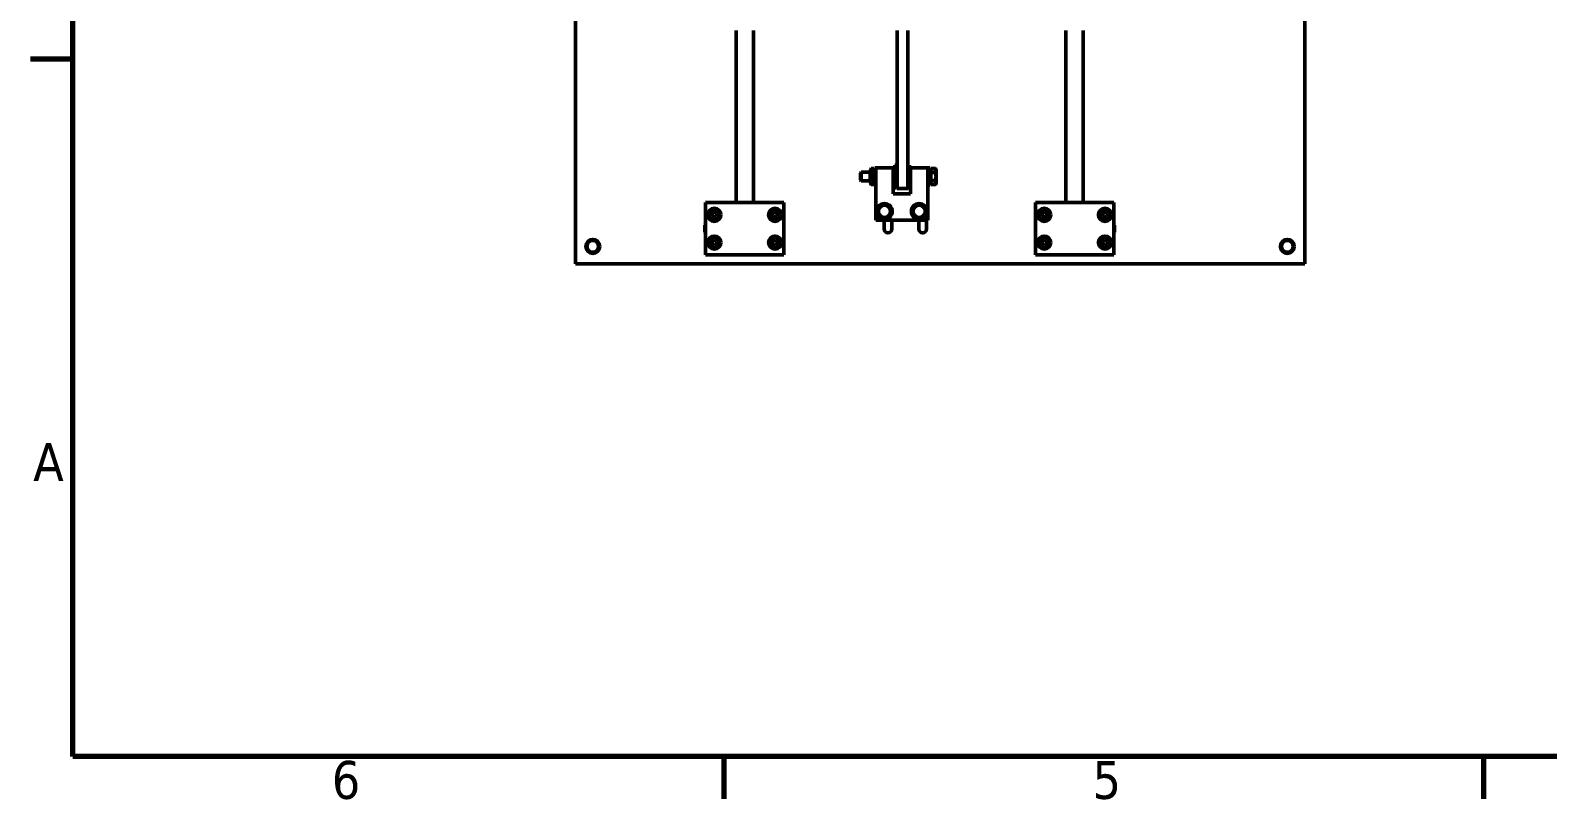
# Model space of a CAD drawing. Header units: millimetres. Extents: x 0 to 2625, y 0 to 1856.
# Drawn here: x 38 to 912, y 38 to 481 of the extents above; entities that cross this region are included whole.
import ezdxf

# ---------------------------------------------------------------- set-up
doc = ezdxf.new("R2010")
doc.units = ezdxf.units.MM
doc.header["$LTSCALE"] = 6.25
doc.layers.add('Border (ISO)', color=7, linetype='Continuous', lineweight=70)
doc.layers.add('Visible (ISO)', color=7, linetype='Continuous', lineweight=50)
doc.styles.add('Note Text (ISO)', font='tahoma.ttf')

# ---------------------------------------------------------------- blocks, each defined once
blk = doc.blocks.new('Borders Default Border')
at = {"layer": 'Border (ISO)'}
for p, q in [((10, 74.25), (6.1, 74.25)), ((70, 10), (70, 6.1)), ((140, 10), (140, 6.1))]:
    blk.add_line(p, q, dxfattribs=at)
at = {"layer": 'Border (ISO)', "flags": 128}
blk.add_lwpolyline([(10, 10), (10, 287), (410, 287), (410, 10), (10, 10)], dxfattribs=at)
at = {"layer": 'Border (ISO)', "char_height": 3.5, "attachment_point": 7, "style": 'Note Text (ISO)'}
for s, insert in [('A', (6.36, 35.38)), ('6', (33.88, 6.03)), ('5', (103.98, 6.03))]:
    blk.add_mtext(s, dxfattribs=dict(at, insert=insert))

msp = doc.modelspace()

# ---------------------------------------------------------------- linework, layer by layer
at = {"layer": 'Visible (ISO)'}
for p, q in [((352.04, 641.29), (352.04, 346.29)), ((772.04, 346.29), (772.04, 641.29)), ((444.54, 381.48), (444.54, 480.71)), ((454.54, 381.48), (454.54, 480.71)), ((537.42, 396.57), (537.42, 480.71)), ((543.42, 480.71), (543.42, 396.57)), ((634.54, 381.48), (634.54, 480.71)), ((644.54, 381.48), (644.54, 480.71)), ((536.02, 389.98), (536.02, 402.98)), ((536.02, 402.98), (537.02, 402.98)), ((537.02, 389.98), (537.02, 402.98)), ((544.42, 402.98), (543.42, 402.98)), ((544.42, 389.98), (544.42, 402.98)), ((516.22, 398.49), (516.71, 398.98)), ((516.22, 394.47), (516.22, 398.49)), ((516.22, 394.47), (516.71, 393.98)), ((516.71, 398.98), (516.71, 393.98)), ((521.71, 398.98), (516.71, 398.98)), ((521.71, 393.98), (516.71, 393.98)), ((521.71, 399.93), (522.38, 401.1)), ((521.71, 399.93), (521.71, 393.03)), ((522.38, 401.1), (523.73, 401.1)), ((522.38, 398.79), (523.73, 398.79)), ((522.38, 394.17), (523.73, 394.17)), ((524.41, 399.93), (523.73, 401.1)), ((524.41, 401.48), (524.41, 391.48)), ((524.41, 401.48), (525.02, 401.48)), ((535.02, 401.48), (525.02, 401.48)), ((525.02, 401.48), (525.02, 371.48)), ((535.02, 386.48), (535.02, 401.48)), ((536.02, 398.98), (535.02, 398.98)), ((536.02, 393.98), (535.02, 393.98)), ((537.42, 401.28), (537.02, 401.28)), ((537.42, 396.57), (537.42, 389.57)), ((543.42, 389.57), (543.42, 396.57)), ((545.02, 398.98), (544.42, 398.98)), ((545.02, 393.98), (544.42, 393.98)), ((545.02, 401.48), (545.02, 386.48)), ((555.02, 401.48), (545.02, 401.48)), ((555.02, 401.48), (555.02, 371.48)), ((555.22, 398.76), (555.02, 398.76)), ((555.22, 394.2), (555.02, 394.2)), ((555.22, 391.48), (555.22, 401.48)), ((556.22, 401.48), (555.22, 401.48)), ((556.22, 391.48), (556.22, 401.48)), ((556.72, 399.83), (556.22, 399.83)), ((556.72, 401.1), (559.36, 401.1)), ((556.72, 398.79), (556.72, 401.1)), ((556.72, 398.79), (559.36, 398.79)), ((556.72, 394.17), (556.72, 398.79)), ((556.72, 394.17), (559.36, 394.17)), ((556.72, 391.86), (556.72, 394.17)), ((559.72, 400.48), (559.36, 401.1)), ((559.72, 399.94), (559.72, 400.48)), ((559.72, 396.48), (559.72, 399.94)), ((559.72, 393.02), (559.72, 396.48)), ((521.71, 393.03), (522.38, 391.86)), ((522.38, 391.86), (523.73, 391.86)), ((524.41, 393.03), (523.73, 391.86)), ((524.41, 391.48), (525.02, 391.48)), ((545.02, 386.48), (535.02, 386.48)), ((536.02, 389.98), (537.02, 389.98)), ((537.42, 391.68), (537.02, 391.68)), ((543.42, 389.57), (537.42, 389.57)), ((544.42, 389.98), (543.42, 389.98)), ((556.22, 391.48), (555.22, 391.48)), ((556.72, 393.13), (556.22, 393.13)), ((556.72, 391.86), (559.36, 391.86)), ((559.72, 392.48), (559.36, 391.86)), ((559.72, 392.48), (559.72, 393.02)), ((427.04, 381.48), (427.04, 351.48)), ((472.04, 381.48), (427.04, 381.48)), ((430.79, 375.2), (432.04, 375.92)), ((432.04, 375.92), (433.29, 375.2)), ((465.79, 375.2), (467.04, 375.92)), ((467.04, 375.92), (468.29, 375.2)), ((472.04, 381.48), (472.04, 351.48)), ((617.04, 381.48), (617.04, 351.48)), ((662.04, 381.48), (617.04, 381.48)), ((620.79, 375.2), (622.04, 375.92)), ((622.04, 375.92), (623.29, 375.2)), ((655.79, 375.2), (657.04, 375.92)), ((657.04, 375.92), (658.29, 375.2)), ((662.04, 381.48), (662.04, 351.48)), ((426.55, 368.49), (427.04, 368.98)), ((426.55, 364.47), (426.55, 368.49)), ((430.79, 373.76), (430.79, 375.2)), ((432.04, 373.04), (430.79, 373.76)), ((433.29, 373.76), (432.04, 373.04)), ((433.29, 375.2), (433.29, 373.76)), ((465.79, 373.76), (465.79, 375.2)), ((467.04, 373.04), (465.79, 373.76)), ((468.29, 373.76), (467.04, 373.04)), ((468.29, 375.2), (468.29, 373.76)), ((555.02, 371.48), (525.02, 371.48)), ((529.79, 366.29), (529.79, 371.48)), ((534.29, 371.48), (534.29, 366.29)), ((549.79, 366.29), (549.79, 371.48)), ((554.29, 371.48), (554.29, 366.29)), ((620.79, 373.76), (620.79, 375.2)), ((622.04, 373.04), (620.79, 373.76)), ((623.29, 373.76), (622.04, 373.04)), ((623.29, 375.2), (623.29, 373.76)), ((655.79, 373.76), (655.79, 375.2)), ((657.04, 373.04), (655.79, 373.76)), ((658.29, 373.76), (657.04, 373.04)), ((658.29, 375.2), (658.29, 373.76)), ((662.53, 368.49), (662.04, 368.98)), ((662.53, 368.49), (662.53, 364.47)), ((426.55, 364.47), (427.04, 363.98)), ((430.79, 359.2), (432.04, 359.92)), ((430.79, 357.76), (430.79, 359.2)), ((432.04, 359.92), (433.29, 359.2)), ((433.29, 359.2), (433.29, 357.76)), ((465.79, 359.2), (467.04, 359.92)), ((465.79, 357.76), (465.79, 359.2)), ((467.04, 359.92), (468.29, 359.2)), ((468.29, 359.2), (468.29, 357.76)), ((620.79, 359.2), (622.04, 359.92)), ((620.79, 357.76), (620.79, 359.2)), ((622.04, 359.92), (623.29, 359.2)), ((623.29, 359.2), (623.29, 357.76)), ((655.79, 359.2), (657.04, 359.92)), ((655.79, 357.76), (655.79, 359.2)), ((657.04, 359.92), (658.29, 359.2)), ((658.29, 359.2), (658.29, 357.76)), ((662.53, 364.47), (662.04, 363.98)), ((472.04, 351.48), (427.04, 351.48)), ((432.04, 357.04), (430.79, 357.76)), ((433.29, 357.76), (432.04, 357.04)), ((467.04, 357.04), (465.79, 357.76)), ((468.29, 357.76), (467.04, 357.04)), ((662.04, 351.48), (617.04, 351.48)), ((622.04, 357.04), (620.79, 357.76)), ((623.29, 357.76), (622.04, 357.04)), ((657.04, 357.04), (655.79, 357.76)), ((658.29, 357.76), (657.04, 357.04)), ((352.04, 346.29), (772.04, 346.29))]:
    msp.add_line(p, q, dxfattribs=at)
for centre, radius in [((432.04, 374.48), 3.77), ((432.04, 374.48), 2.75), ((467.04, 374.48), 3.77), ((467.04, 374.48), 2.75), ((530.02, 376.48), 4.5), ((550.02, 376.48), 4.5), ((622.04, 374.48), 3.77), ((622.04, 374.48), 2.75), ((657.04, 374.48), 3.77), ((657.04, 374.48), 2.75), ((362.04, 356.29), 4), ((362.04, 356.29), 4), ((362.04, 356.29), 3.38), ((432.04, 358.48), 3.77), ((432.04, 358.48), 2.75), ((467.04, 358.48), 3.77), ((467.04, 358.48), 2.75), ((622.04, 358.48), 3.77), ((622.04, 358.48), 2.75), ((657.04, 358.48), 3.77), ((657.04, 358.48), 2.75), ((762.04, 356.29), 4), ((762.04, 356.29), 4), ((762.04, 356.29), 3.38)]:
    msp.add_circle(centre, radius, dxfattribs=at)
for centre, radius, start, end in [((530.02, 376.48), 3.5, 150, 210), ((530.02, 376.48), 3.5, 90, 150), ((530.02, 376.48), 3.5, 30, 90), ((530.02, 376.48), 3.5, 330, 30), ((550.02, 376.48), 3.5, 150, 210), ((550.02, 376.48), 3.5, 90, 150), ((550.02, 376.48), 3.5, 30, 90), ((550.02, 376.48), 3.5, 330, 30), ((530.02, 376.48), 3.5, 210, 270), ((530.02, 376.48), 3.5, 270, 330), ((550.02, 376.48), 3.5, 210, 270), ((550.02, 376.48), 3.5, 270, 330), ((532.04, 366.29), 2.25, 180, 0), ((552.04, 366.29), 2.25, 180, 0)]:
    msp.add_arc(centre, radius, start, end, dxfattribs=at)
for points, weights in [([(522.38, 401.1), (521.72, 399.94), (522.38, 398.79)], [1, 1.15470053838, 1]), ([(522.38, 398.79), (521.72, 396.48), (522.38, 394.17)], [1, 1.15470053838, 1]), ([(522.38, 394.17), (521.72, 393.02), (522.38, 391.86)], [1, 1.15470053838, 1]), ([(523.73, 398.79), (524.4, 399.94), (523.73, 401.1)], [1, 1.15470053838, 1]), ([(523.73, 394.17), (524.4, 396.48), (523.73, 398.79)], [1, 1.15470053838, 1]), ([(523.73, 391.86), (524.4, 393.02), (523.73, 394.17)], [1, 1.15470053838, 1]), ([(559.72, 399.94), (559.72, 400.48), (559.36, 401.1)], [1, 1.0379548493, 1]), ([(559.36, 398.79), (559.72, 399.41), (559.72, 399.94)], [1, 1.0379548493, 1]), ([(559.72, 396.48), (559.72, 397.55), (559.36, 398.79)], [1, 1.0379548493, 1]), ([(559.36, 394.17), (559.72, 395.41), (559.72, 396.48)], [1, 1.0379548493, 1]), ([(559.72, 393.02), (559.72, 393.55), (559.36, 394.17)], [1, 1.0379548493, 1]), ([(559.36, 391.86), (559.72, 392.48), (559.72, 393.02)], [1, 1.0379548493, 1]), ([(525.97, 376.48), (526.52, 377.42), (526.99, 378.23)], [1, 1.0379548493, 1]), ([(526.99, 374.73), (526.52, 375.54), (525.97, 376.48)], [1, 1.0379548493, 1]), ([(526.99, 378.23), (527.45, 379.04), (528, 379.98)], [1, 1.0379548493, 1]), ([(528, 379.98), (529.08, 379.98), (530.02, 379.98)], [1, 1.0379548493, 1]), ([(530.02, 379.98), (530.95, 379.98), (532.04, 379.98)], [1, 1.0379548493, 1]), ([(532.04, 379.98), (532.58, 379.04), (533.05, 378.23)], [1, 1.0379548493, 1]), ([(533.05, 378.23), (533.52, 377.42), (534.06, 376.48)], [1, 1.0379548493, 1]), ([(534.06, 376.48), (533.52, 375.54), (533.05, 374.73)], [1, 1.0379548493, 1]), ([(545.97, 376.48), (546.52, 377.42), (546.99, 378.23)], [1, 1.0379548493, 1]), ([(546.99, 374.73), (546.52, 375.54), (545.97, 376.48)], [1, 1.0379548493, 1]), ([(546.99, 378.23), (547.45, 379.04), (548, 379.98)], [1, 1.0379548493, 1]), ([(548, 379.98), (549.08, 379.98), (550.02, 379.98)], [1, 1.0379548493, 1]), ([(550.02, 379.98), (550.95, 379.98), (552.04, 379.98)], [1, 1.0379548493, 1]), ([(552.04, 379.98), (552.58, 379.04), (553.05, 378.23)], [1, 1.0379548493, 1]), ([(553.05, 378.23), (553.52, 377.42), (554.06, 376.48)], [1, 1.0379548493, 1]), ([(554.06, 376.48), (553.52, 375.54), (553.05, 374.73)], [1, 1.0379548493, 1]), ([(528, 372.98), (527.45, 373.92), (526.99, 374.73)], [1, 1.0379548493, 1]), ([(530.02, 372.98), (529.08, 372.98), (528, 372.98)], [1, 1.0379548493, 1]), ([(532.04, 372.98), (530.95, 372.98), (530.02, 372.98)], [1, 1.0379548493, 1]), ([(533.05, 374.73), (532.58, 373.92), (532.04, 372.98)], [1, 1.0379548493, 1]), ([(548, 372.98), (547.45, 373.92), (546.99, 374.73)], [1, 1.0379548493, 1]), ([(550.02, 372.98), (549.08, 372.98), (548, 372.98)], [1, 1.0379548493, 1]), ([(552.04, 372.98), (550.95, 372.98), (550.02, 372.98)], [1, 1.0379548493, 1]), ([(553.05, 374.73), (552.58, 373.92), (552.04, 372.98)], [1, 1.0379548493, 1])]:
    msp.add_rational_spline(points, weights, degree=2, dxfattribs=at)

# ---------------------------------------------------------------- block references
at = {"xscale": 6.25, "yscale": 6.25, "zscale": 6.25}
msp.add_blockref('Borders Default Border', (0, 0), dxfattribs=at)

doc.saveas('drawing.dxf')
